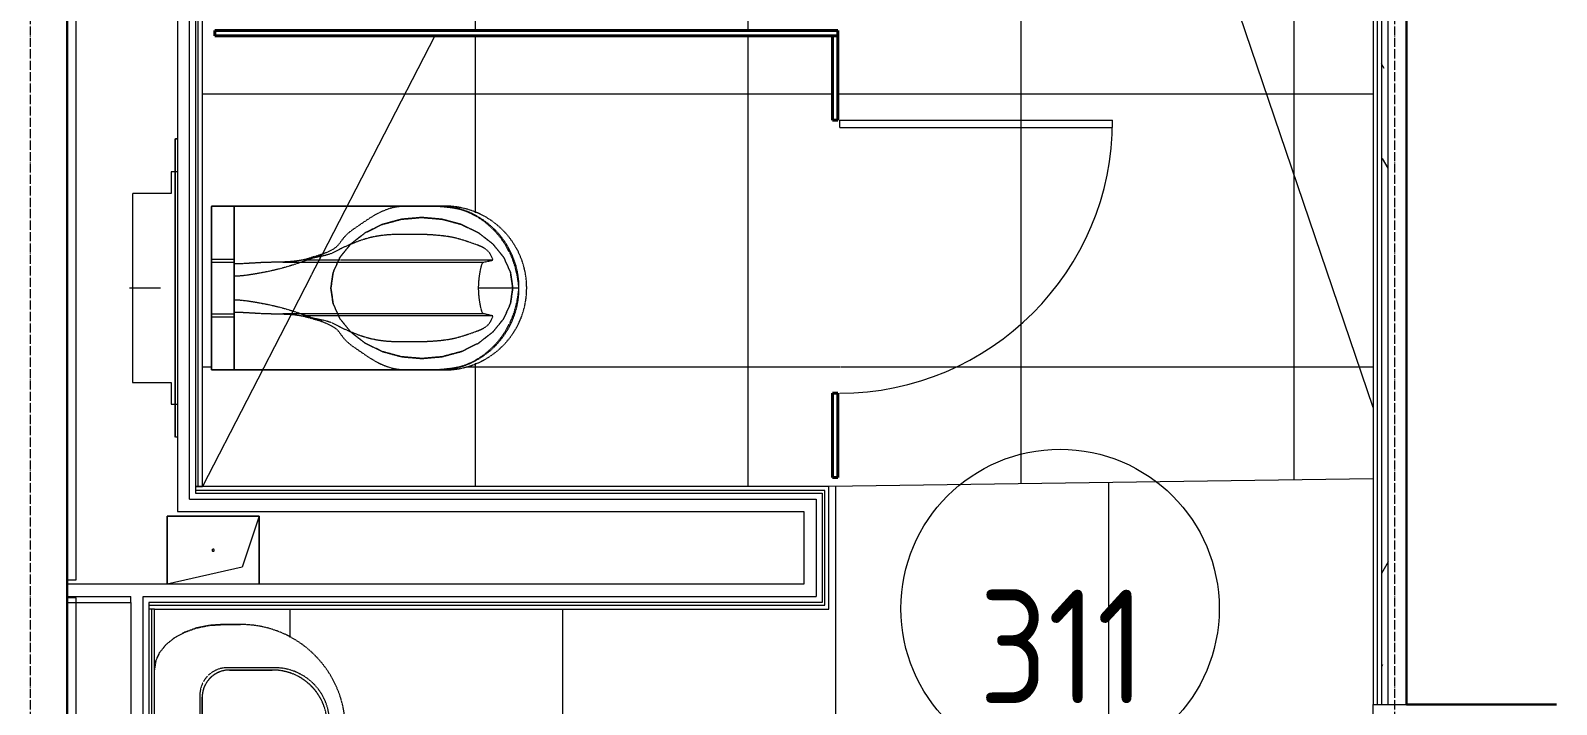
# Model space of a CAD drawing. Header units: millimetres. Extents: x -11798 to 72626, y -32713 to 44110.
# Drawn here: x 7150 to 10505, y 14501 to 15982 of the extents above; entities that cross this region are included whole.
import ezdxf

# ---------------------------------------------------------------- set-up
doc = ezdxf.new("R2010")
doc.units = ezdxf.units.MM
doc.linetypes.add('200_ШТРИХ_ш1п0_6_', pattern=[1.6, 1, -0.6])
doc.linetypes.add('ADSK_Линия сетки', pattern=[25, 20, -2.5, 0, -2.5])
for name, color, linetype, lineweight in [('Двери', 7, 'Continuous', 9), ('Двери открывание', 7, 'Continuous', 9), ('Марки помещений', 7, 'Continuous', 20), ('Обобщенные модели', 7, 'Continuous', 18), ('Оси', 7, 'Continuous', 9), ('Перекрытие', 7, 'Continuous', 18), ('Перекрытие штриховка', 7, 'Continuous', 18), ('Сантехника', 7, 'Continuous', 18), ('Стены внутренние', 7, 'Continuous', 18), ('Стены несущие', 7, 'Continuous', 30), ('Стены отделка', 7, 'Continuous', 30), ('Стены штриховка', 7, 'Continuous', 9)]:
    doc.layers.add(name, color=color, linetype=linetype, lineweight=lineweight)
doc.styles.add('GOST Common_2', font='GOST_Common.ttf', dxfattribs={"width": 0.9, "height": 250})

# ---------------------------------------------------------------- blocks, each defined once
blk = doc.blocks.new('SND_Унитаз_Jika_Olymp_с_инсталяцией - Унитаз_ выпуск прямой_ установка на пол_693х360х360_ PN30_12_ ХВ резьба HP DN15_ К гл_ кон П DN100-V3-План полов 3-го этажа')
at = {"layer": 'Сантехника', "linetype": '200_ШТРИХ_ш1п0_6_'}
for p, q in [((0, -61.7), (0, 6.3)), ((-208, 0), (-208, -85)), ((208, 0), (-208, 0)), ((208, -85), (208, 0)), ((-327.5, -94), (327.5, -94)), ((-327.5, -99), (-327.5, -94)), ((-255, -85), (-255, -99)), ((-208, -85), (-255, -85)), ((255, -85), (208, -85)), ((255, -99), (255, -85)), ((327.5, -94), (327.5, -99)), ((-180, -174), (-180, -687.1)), ((180, -174), (-180, -174)), ((-180, -174), (180, -174)), ((-180, -224), (-180, -174)), ((-100, -173), (-100, -174)), ((-80, -173), (-100, -173)), ((-80, -173), (-100, -173)), ((-80, -174), (-80, -173)), ((-55, -173), (-55, -174)), ((47.6, -173), (-55, -173)), ((-53.1, -173), (-55, -173)), ((55, -173), (47.7, -173)), ((55, -173), (53.1, -173)), ((55, -174), (55, -173)), ((80, -173), (80, -174)), ((100, -173), (80, -173)), ((100, -173), (80, -173)), ((100, -174), (100, -173)), ((180, -687.1), (180, -174)), ((180, -174), (180, -224)), ((180, -224), (-180, -224))]:
    blk.add_line(p, q, dxfattribs=at)
at = {"layer": 'Сантехника', "color": 251, "linetype": '200_ШТРИХ_ш1п0_6_', "true_color": 0x666666}
for p, q in [((327.5, -94), (-327.5, -94)), ((-327.5, -99), (-327.5, -94)), ((327.5, -99), (327.5, -94)), ((47.6, -173), (-53.1, -173)), ((53.1, -173), (47.7, -173)), ((-180, -687.1), (-180, -224)), ((180, -224), (180, -687.1)), ((-61.3, -375.6), (-61.3, -374.1)), ((61.3, -375.6), (61.3, -374.1)), ((-61.3, -455.4), (-61.3, -453.6)), ((-61.3, -792.9), (-61.3, -456.3)), ((-57, -773.7), (-57, -451.7)), ((57, -451.7), (57, -773.7)), ((61.3, -456.3), (61.3, -453.6)), ((61.3, -792.9), (61.3, -457.2)), ((0, -836.5), (0, -761.4))]:
    blk.add_line(p, q, dxfattribs=at)
at = {"layer": 'Сантехника', "color": 253, "linetype": '200_ШТРИХ_ш1п0_6_', "true_color": 0xa3a3a3}
for p, q in [((-180, -224), (-180, -174)), ((-180, -174), (180, -174)), ((-100, -174), (-80, -174)), ((-100, -174), (-80, -174)), ((-61.3, -174), (-63.7, -174)), ((-63.7, -174), (-63.7, -224)), ((-57, -174), (-61.3, -174)), ((-53.5, -174), (-57, -174)), ((-57, -174), (-57, -224)), ((-55, -174), (-53.1, -174)), ((-55, -174), (47.6, -174)), ((47.7, -173), (47.6, -173)), ((47.7, -174), (55, -174)), ((53.1, -174), (55, -174)), ((57, -174), (53.5, -174)), ((61.3, -174), (57, -174)), ((57, -174), (57, -224)), ((63.7, -174), (61.3, -174)), ((63.7, -174), (63.7, -224)), ((80, -174), (100, -174)), ((80, -174), (100, -174)), ((180, -174), (180, -224)), ((-63.7, -224), (-61.3, -224)), ((-61.3, -224), (-57, -224)), ((-57, -224), (-53.6, -224)), ((-53.3, -224), (-25.8, -224)), ((25.8, -224), (-25.8, -224)), ((53.3, -224), (25.8, -224)), ((53.6, -224), (57, -224)), ((57, -224), (61.3, -224)), ((61.3, -224), (63.7, -224)), ((57, -330.9), (57, -451.7)), ((-57, -451.7), (-57, -348.1)), ((-61.3, -453.6), (-61.3, -375.6)), ((61.3, -453.6), (61.3, -375.6))]:
    blk.add_line(p, q, dxfattribs=at)
at = {"layer": 'Сантехника', "color": 9, "linetype": '200_ШТРИХ_ш1п0_6_', "true_color": 0xc7c7c7}
for p, q in [((-28.5, -174), (-53.5, -174)), ((-53.1, -174), (47.6, -174)), ((-14.8, -174), (-27.6, -174)), ((14.2, -174), (-14.2, -174)), ((27.6, -174), (14.8, -174)), ((47.9, -174), (28.5, -174)), ((47.7, -173), (47.6, -173)), ((47.6, -174), (47.7, -174)), ((47.7, -174), (53.1, -174)), ((49.4, -174), (47.9, -174)), ((53.5, -174), (49.4, -174)), ((-53.6, -224), (47.9, -224)), ((-48, -224), (-53.3, -224)), ((-37.8, -224), (-46.9, -224)), ((-26.5, -224), (-36.8, -224)), ((0, -224), (-25.8, -224)), ((25.8, -224), (0, -224)), ((36.8, -224), (26.5, -224)), ((47.8, -224), (37.8, -224)), ((53.3, -224), (48, -224)), ((48, -224), (53.6, -224)), ((-57, -348.1), (-57, -330.9))]:
    blk.add_line(p, q, dxfattribs=at)
at = {"layer": 'Сантехника', "color": 254, "linetype": '200_ШТРИХ_ш1п0_6_', "true_color": 0xeaeaea}
blk.add_line((47.6, -174), (47.7, -174), dxfattribs=at)
at = {"layer": 'Сантехника', "color": 254, "linetype": '200_ШТРИХ_ш1п0_6_', "true_color": 0xdddddd}
blk.add_line((0, -850.2), (0, -836.5), dxfattribs=at)
at = {"layer": 'Сантехника', "linetype": '200_ШТРИХ_ш1п0_6_', "flags": 128}
for points in [[(-61.7, -376.2), (-71.7, -411.6), (-75, -420.3)], [(75, -420.3), (62.3, -378.9), (61.7, -376.2)], [(0, -836.5), (-34.5, -831.5), (-67.3, -816.7), (-96.6, -792.9), (-121.2, -761.2), (-139.7, -723.3), (-151.1, -681), (-155, -636.5), (-151.1, -592), (-139.7, -549.7), (-121.2, -511.8), (-96.6, -480.1), (-67.3, -456.3), (-34.5, -441.5), (0, -436.5)], [(0, -436.5), (34.5, -441.5), (67.3, -456.3), (96.6, -480.1), (121.2, -511.8), (139.7, -549.7), (151.1, -592), (155, -636.5), (151.1, -681), (139.7, -723.3), (121.2, -761.2), (96.6, -792.9), (67.3, -816.7), (34.5, -831.5), (0, -836.5)]]:
    blk.add_lwpolyline(points, dxfattribs=at)
at = {"layer": 'Сантехника', "color": 251, "linetype": '200_ШТРИХ_ш1п0_6_', "true_color": 0x666666, "flags": 128}
for points in [[(0, -436.5), (-34.5, -441.5), (-67.3, -456.3), (-96.6, -480.1), (-121.2, -511.8), (-139.7, -549.7), (-151.1, -592), (-155, -636.5), (-151.1, -681), (-139.7, -723.3), (-121.2, -761.2), (-96.6, -792.9), (-67.3, -816.7), (-34.5, -831.5), (0, -836.5)], [(0, -836.5), (-34.5, -831.5), (-67.3, -816.7), (-96.6, -792.9), (-121.2, -761.2), (-139.7, -723.3), (-151.1, -681), (-155, -636.5), (-151.1, -592), (-139.7, -549.7), (-121.2, -511.8), (-96.6, -480.1), (-67.3, -456.3), (-34.5, -441.5), (0, -436.5)], [(0, -836.5), (34.5, -831.5), (67.3, -816.7), (96.6, -792.9), (121.2, -761.2), (139.7, -723.3), (151.1, -681), (155, -636.5), (151.1, -592), (139.7, -549.7), (121.2, -511.8), (96.6, -480.1), (67.3, -456.3), (34.5, -441.5), (0, -436.5)], [(0, -436.5), (34.5, -441.5), (67.3, -456.3), (96.6, -480.1), (121.2, -511.8), (139.7, -549.7), (151.1, -592), (155, -636.5), (151.1, -681), (139.7, -723.3), (121.2, -761.2), (96.6, -792.9), (67.3, -816.7), (34.5, -831.5), (0, -836.5)], [(-61.3, -792.9), (-59.2, -783.4), (-57, -773.7)], [(57, -773.7), (59.2, -783.4), (61.3, -792.9)]]:
    blk.add_lwpolyline(points, dxfattribs=at)
at = {"layer": 'Сантехника', "color": 253, "linetype": '200_ШТРИХ_ш1п0_6_', "true_color": 0xa3a3a3, "flags": 128}
for points in [[(0, -436.5), (-34.5, -441.5), (-67.3, -456.3), (-96.6, -480.1), (-121.2, -511.8), (-139.7, -549.7), (-151.1, -592), (-155, -636.5), (-151.1, -681), (-139.7, -723.3), (-121.2, -761.2), (-96.6, -792.9), (-67.3, -816.7), (-34.5, -831.5), (0, -836.5)], [(67.3, -456.3), (34.5, -441.5), (0, -436.5)], [(121.2, -511.8), (96.6, -480.1), (67.3, -456.3)], [(155, -636.5), (151.1, -592), (139.7, -549.7), (121.2, -511.8)], [(139.7, -723.3), (151.1, -681), (155, -636.5)], [(0, -836.5), (34.5, -831.5), (67.3, -816.7), (96.6, -792.9), (121.2, -761.2), (139.7, -723.3)]]:
    blk.add_lwpolyline(points, dxfattribs=at)
at = {"layer": 'Сантехника', "linetype": '200_ШТРИХ_ш1п0_6_'}
blk.add_arc((0, -687.1), 180, 180, 360, dxfattribs=at)
at = {"layer": 'Сантехника', "color": 251, "linetype": '200_ШТРИХ_ш1п0_6_', "true_color": 0x666666}
blk.add_arc((0, -669.3), 180.9, 185.6382, 354.3618, dxfattribs=at)
at = {"layer": 'Сантехника', "color": 253, "linetype": '200_ШТРИХ_ш1п0_6_', "true_color": 0xa3a3a3}
for points, knots in [([(-63.7, -174), (-63.7, -174), (-123.3, -174), (-151, -174), (-165.4, -174), (-177, -174), (-180, -174)], [-0.4835333, -0.4835333, -0.4835333, -0.4835333, -0.3327462, -0.1789595, -0.0919515, 0, 0, 0, 0]), ([(141.2, -174), (134.3, -174), (111, -174), (63.7, -174), (63.7, -174)], [-0.2417666, -0.2417666, -0.2417666, -0.2417666, -0.1507871, 0, 0, 0, 0]), ([(158.7, -174), (156.9, -174), (153.9, -174), (150.6, -174), (149.2, -174)], [-0.34250273, -0.34250273, -0.34250273, -0.34250273, -0.30457372, -0.28206107, -0.28206107, -0.28206107, -0.28206107]), ([(180, -174), (177, -174), (169.2, -174), (163.1, -174), (161.7, -174)], [-0.4835333, -0.4835333, -0.4835333, -0.4835333, -0.3915817, -0.3626499, -0.3626499, -0.3626499, -0.3626499]), ([(-171.3, -224), (-169.6, -224), (-162.8, -224), (-157.6, -224), (-152.9, -224), (-152.8, -224)], [0.0610774, 0.0610774, 0.0610774, 0.0610774, 0.0919515, 0.1789595, 0.1802088, 0.1802088, 0.1802088, 0.1802088]), ([(-141.2, -224), (-134.3, -224), (-111, -224), (-63.7, -224), (-63.7, -224)], [0.2417666, 0.2417666, 0.2417666, 0.2417666, 0.3327462, 0.4835333, 0.4835333, 0.4835333, 0.4835333]), ([(63.7, -224), (63.7, -224), (115, -224), (138, -224), (145.4, -224)], [0, 0, 0, 0, 0.1507871, 0.2619139, 0.2619139, 0.2619139, 0.2619139]), ([(152.8, -224), (152.9, -224), (157.6, -224), (162.8, -224), (169.6, -224), (171.3, -224)], [0.3033245, 0.3033245, 0.3033245, 0.3033245, 0.3045737, 0.3915817, 0.4224559, 0.4224559, 0.4224559, 0.4224559]), ([(-64.5, -390.3), (-64.6, -390.6), (-65.2, -393.8), (-66.4, -400), (-68.6, -411), (-70.7, -421.2), (-73.1, -430.1), (-74.5, -434.3), (-75.2, -436.2)], [0.0335726, 0.0335726, 0.0335726, 0.0335726, 0.0357143, 0.0535714, 0.0714286, 0.1071429, 0.125, 0.1410134, 0.1410134, 0.1410134, 0.1410134]), ([(64.3, -389.1), (64.2, -388.5), (63.7, -386.4), (63.3, -384.3), (63, -382.8)], [0.96470665, 0.96470665, 0.96470665, 0.96470665, 0.96875, 0.97881568, 0.97881568, 0.97881568, 0.97881568]), ([(95.6, -479.3), (93.8, -474.9), (91, -468.2), (86.9, -459.6), (83.8, -453.5), (80.5, -447.5), (77.4, -441.4), (74.7, -435.1), (72.7, -428.8), (71.1, -422.5), (69.6, -415.7), (68.2, -408.7), (66.4, -400), (65.2, -393.6), (64.4, -389.7)], [0.7504978, 0.7504978, 0.7504978, 0.7504978, 0.78125, 0.796875, 0.8125, 0.828125, 0.84375, 0.859375, 0.875, 0.890625, 0.90625, 0.921875, 0.9375, 0.9633069, 0.9633069, 0.9633069, 0.9633069]), ([(-75.9, -437.9), (-76.7, -439.7), (-78.5, -443.7), (-81.9, -450.1), (-85.7, -457.2), (-89.3, -464.7), (-92.5, -471.9), (-94.6, -476.7), (-95.5, -479)], [0.145721, 0.145721, 0.145721, 0.145721, 0.1607143, 0.1785714, 0.1964286, 0.2142857, 0.2321429, 0.2490928, 0.2490928, 0.2490928, 0.2490928])]:
    blk.add_open_spline(points, degree=3, knots=knots, dxfattribs=at)
for points in [[(149.2, -174), (146.8, -174), (144.2, -174), (141.2, -174)], [(161.7, -174), (160.7, -174), (159.7, -174), (158.7, -174)], [(-180, -224), (-179.3, -224), (-178.6, -224), (-177.7, -224)], [(-176.6, -224), (-176, -224), (-175.4, -224), (-174.7, -224)], [(-174.6, -224), (-173.6, -224), (-172.5, -224), (-171.4, -224)], [(-152.6, -224), (-150.5, -224), (-148.3, -224), (-145.7, -224)], [(-145.4, -224), (-144.1, -224), (-142.7, -224), (-141.2, -224)], [(145.7, -224), (148.3, -224), (150.5, -224), (152.6, -224)], [(171.4, -224), (172.5, -224), (173.6, -224), (174.6, -224)], [(174.7, -224), (175.4, -224), (176, -224), (176.6, -224)], [(177.7, -224), (178.6, -224), (179.3, -224), (180, -224)], [(-63.2, -383.7), (-63.6, -385.6), (-64, -387.6), (-64.4, -389.6)], [(-61.3, -374.1), (-61.9, -376.9), (-62.4, -379.8), (-63, -382.7)], [(62.9, -382.4), (62.4, -379.5), (61.8, -376.7), (61.3, -374.1)]]:
    blk.add_open_spline(points, degree=3, dxfattribs=at)
at = {"layer": 'Сантехника', "color": 251, "linetype": '200_ШТРИХ_ш1п0_6_', "true_color": 0x666666}
for points, knots in [([(-53.3, -224), (-53.2, -227), (-53.2, -231.6), (-53.3, -237.7), (-53.4, -242.2), (-53.6, -246.8), (-53.8, -251.4), (-54.1, -255.9), (-54.3, -259.7), (-54.5, -262.7), (-54.7, -265.7), (-54.9, -269.4), (-55.2, -273.8), (-55.5, -278.3), (-55.7, -282.8), (-55.9, -287.3), (-56, -291.1), (-56.1, -294.1), (-56.2, -296.4), (-56.2, -298.6), (-56.3, -301.6), (-56.4, -305.4), (-56.5, -309.1), (-56.5, -312), (-56.6, -314.2), (-56.7, -316.4), (-56.8, -319.2), (-56.9, -324.1), (-57, -328.2), (-57, -330.9)], [-1, -1, -1, -1, -0.916667, -0.875, -0.833333, -0.791667, -0.75, -0.708333, -0.666667, -0.645833, -0.625, -0.583333, -0.541667, -0.5, -0.458333, -0.416667, -0.375, -0.354167, -0.333333, -0.3125, -0.291667, -0.25, -0.208333, -0.1875, -0.166667, -0.145833, -0.125, -0.083333, 0, 0, 0, 0]), ([(-25.8, -224), (-25.9, -241.7), (-35.3, -298.5), (-43.8, -332.7), (-52.5, -359.1), (-52.7, -359.6)], [0, 0, 0, 0, 0.1396534, 0.3512574, 0.3554649, 0.3554649, 0.3554649, 0.3554649]), ([(52.7, -359.6), (52.5, -359.1), (43.8, -332.7), (35.3, -298.5), (25.9, -241.7), (25.8, -224)], [1.9415219, 1.9415219, 1.9415219, 1.9415219, 1.9457294, 2.1573334, 2.2969868, 2.2969868, 2.2969868, 2.2969868]), ([(57, -330.9), (57, -328.2), (56.9, -324.1), (56.8, -319.2), (56.7, -316.4), (56.6, -314.2), (56.5, -312), (56.5, -309.1), (56.4, -305.4), (56.3, -301.6), (56.2, -298.6), (56.2, -296.4), (56.1, -294.1), (56, -291.1), (55.9, -287.3), (55.7, -282.8), (55.5, -278.3), (55.2, -273.8), (54.9, -269.4), (54.7, -265.7), (54.5, -262.7), (54.4, -260.5), (54.3, -258.2), (54.1, -255.2), (53.8, -251.4), (53.6, -246.8), (53.4, -242.2), (53.3, -237.7), (53.2, -231.6), (53.2, -227), (53.3, -224)], [-1, -1, -1, -1, -0.916667, -0.875, -0.854167, -0.833333, -0.8125, -0.791667, -0.75, -0.708333, -0.6875, -0.666667, -0.645833, -0.625, -0.583333, -0.541667, -0.5, -0.458333, -0.416667, -0.375, -0.354167, -0.333333, -0.3125, -0.291667, -0.25, -0.208333, -0.166667, -0.125, -0.083333, 0, 0, 0, 0]), ([(-57, -330.9), (-57.1, -333.5), (-57.3, -337.1), (-57.5, -341.5), (-57.7, -344.6), (-57.9, -347.4), (-58.1, -349.9), (-58.3, -352.3), (-58.5, -354.1), (-58.6, -355.6), (-58.8, -357), (-59, -358.6), (-59.2, -360.5), (-59.4, -362.2), (-59.7, -364), (-60, -366.1), (-60.5, -369.6), (-61, -372.4), (-61.3, -374.1)], [-1, -1, -1, -1, -0.9, -0.85, -0.8, -0.75, -0.7, -0.65, -0.6, -0.575, -0.55, -0.5, -0.45, -0.4, -0.35, -0.3, -0.2, 0, 0, 0, 0]), ([(61.3, -374.1), (61, -372.4), (60.5, -369.6), (60, -366.1), (59.7, -364), (59.4, -362.2), (59.2, -360.5), (59, -358.6), (58.8, -357), (58.6, -355.6), (58.5, -354.5), (58.4, -353.4), (58.3, -351.9), (58.1, -349.9), (57.9, -347.4), (57.7, -344.6), (57.5, -341.5), (57.3, -337.1), (57.1, -333.5), (57, -330.9)], [-1, -1, -1, -1, -0.8, -0.7, -0.65, -0.6, -0.55, -0.5, -0.45, -0.425, -0.4, -0.375, -0.35, -0.3, -0.25, -0.2, -0.15, -0.1, 0, 0, 0, 0]), ([(-63.4, -390.2), (-67.7, -402.1), (-79.4, -432.2), (-89.3, -451.4), (-117, -467.4), (-138.4, -500.1), (-160.9, -531.7), (-176.2, -566.8), (-180, -593), (-180, -628.9), (-180, -671.5), (-174.6, -716.7), (-166.6, -739.7), (-156.2, -759.4), (-148.3, -770.5), (-146.6, -772.8)], [0.435679, 0.435679, 0.435679, 0.435679, 0.529127, 0.684675, 0.791639, 0.91181, 1.038821, 1.152104, 1.26214, 1.376925, 1.512555, 1.635622, 1.747132, 1.856521, 1.884591, 1.884591, 1.884591, 1.884591]), ([(146.6, -772.8), (148.3, -770.5), (156.2, -759.4), (166.6, -739.7), (174.6, -716.7), (180, -671.5), (180, -628.9), (180, -593), (176.2, -566.8), (160.9, -531.7), (138.4, -500.1), (117, -467.4), (89.3, -451.4), (79.4, -432.2), (67.7, -402.1), (63.4, -390.2)], [0.412396, 0.412396, 0.412396, 0.412396, 0.440465, 0.549855, 0.661365, 0.784431, 0.920061, 1.034847, 1.144883, 1.258166, 1.385176, 1.505348, 1.612311, 1.767859, 1.861308, 1.861308, 1.861308, 1.861308]), ([(-96, -480.2), (-97.9, -484.8), (-100.8, -491.8), (-104.3, -501.6), (-106.8, -509.1), (-109.1, -516.8), (-111.1, -524.7), (-112.8, -532.6), (-114.7, -543), (-116.4, -556.1), (-117.3, -569.9), (-117.6, -580.1), (-117.7, -584.9), (-117.7, -587.2)], [0.2518112, 0.2518112, 0.2518112, 0.2518112, 0.2857143, 0.3035714, 0.3214286, 0.3392857, 0.3571429, 0.375, 0.3928571, 0.4285714, 0.4642857, 0.4821429, 0.4984632, 0.4984632, 0.4984632, 0.4984632]), ([(117.4, -641.9), (117.5, -640.4), (117.6, -636.4), (117.7, -630), (117.8, -622.9), (117.8, -613.3), (117.8, -603.6), (117.8, -594.4), (117.8, -587.8), (117.6, -581.2), (117.4, -572.1), (116.7, -560.2), (115.5, -548.8), (114, -539.6), (112.8, -532.6), (111.3, -525.6), (109.6, -518.8), (107.7, -512.2), (105.7, -505.6), (103.4, -499.1), (101, -492.6), (98.5, -486.4), (96.8, -482.2), (96, -480.2)], [0.3804907, 0.3804907, 0.3804907, 0.3804907, 0.390625, 0.40625, 0.421875, 0.4375, 0.46875, 0.484375, 0.5, 0.515625, 0.53125, 0.5625, 0.59375, 0.609375, 0.625, 0.640625, 0.65625, 0.671875, 0.6875, 0.703125, 0.71875, 0.734375, 0.7483046, 0.7483046, 0.7483046, 0.7483046]), ([(-117.7, -587.8), (-117.8, -590.3), (-117.8, -595.3), (-117.8, -605.7), (-117.8, -619.6), (-117.7, -633.5), (-117.4, -644.5), (-117, -652.7), (-116.5, -660.4), (-116, -667.8), (-115.3, -675.6), (-114.4, -683.5), (-113.4, -691.6), (-112.1, -699.6), (-110.5, -707.3), (-108.6, -714.9), (-106.6, -722.2), (-104.3, -729.7), (-101.8, -737.4), (-99.1, -745.3), (-96.3, -753.4), (-93.4, -761.2), (-90.4, -768.6), (-86.8, -775.2), (-82.4, -780.9), (-76.8, -785.9), (-70, -789.9), (-64.6, -792), (-61.7, -792.9)], [0.5, 0.5, 0.5, 0.5, 0.5178571, 0.5357143, 0.5714286, 0.6071429, 0.625, 0.6428571, 0.6607143, 0.6785714, 0.6964286, 0.7142857, 0.7321429, 0.75, 0.7678571, 0.7857143, 0.8035714, 0.8214286, 0.8392857, 0.8571429, 0.875, 0.8928571, 0.9107143, 0.9285714, 0.9464286, 0.9642857, 0.9821429, 0.9992765, 0.9992765, 0.9992765, 0.9992765]), ([(61.7, -792.9), (64.1, -792.2), (68.8, -790.4), (75, -787.1), (80.3, -783), (84.6, -778.3), (88.2, -772.8), (91.3, -766.6), (93.9, -759.9), (97.2, -750.8), (101.1, -739.7), (105.5, -726.3), (108.7, -714.8), (110.8, -705.9), (112.1, -699.4), (113.2, -693), (114.1, -686.2), (114.9, -679), (115.6, -671.8), (116.2, -664.9), (116.7, -658.4), (117.1, -651.7), (117.3, -646.3), (117.4, -643.3), (117.4, -642.7)], [0.000766, 0.000766, 0.000766, 0.000766, 0.015625, 0.03125, 0.046875, 0.0625, 0.078125, 0.09375, 0.109375, 0.125, 0.15625, 0.1875, 0.21875, 0.234375, 0.25, 0.265625, 0.28125, 0.296875, 0.3125, 0.328125, 0.34375, 0.359375, 0.375, 0.3789696, 0.3789696, 0.3789696, 0.3789696]), ([(-57, -773.7), (-57, -772.6), (-56.1, -770.8), (-51.9, -768.6), (-45.1, -766.7), (-37.5, -765.2), (-30.6, -764), (-25, -763.2), (-19, -762.5), (-10.8, -761.7), (-4.3, -761.5), (0, -761.4)], [-1, -1, -1, -1, -0.857143, -0.714286, -0.571429, -0.428571, -0.357143, -0.285714, -0.214286, -0.142857, 0, 0, 0, 0]), ([(0, -761.4), (4.3, -761.5), (10.8, -761.7), (19, -762.5), (25, -763.2), (30.6, -764), (37.5, -765.2), (45.1, -766.7), (51.8, -768.6), (54.5, -770), (55.5, -770.7)], [-1, -1, -1, -1, -0.8571429, -0.7857143, -0.7142857, -0.6428571, -0.5714286, -0.4285714, -0.2857143, -0.1501056, -0.1501056, -0.1501056, -0.1501056]), ([(-145.9, -773.8), (-139.4, -782.4), (-120.9, -803.2), (-96.8, -820.1), (-79.2, -828.9)], [1.8886336, 1.8886336, 1.8886336, 1.8886336, 1.9948194, 2.1438543, 2.1438543, 2.1438543, 2.1438543]), ([(79.2, -828.9), (96.8, -820.1), (120.9, -803.2), (139.4, -782.4), (145.9, -773.8)], [0.1531325, 0.1531325, 0.1531325, 0.1531325, 0.3021674, 0.4083532, 0.4083532, 0.4083532, 0.4083532]), ([(-78.3, -829.4), (-78, -829.5), (-60, -838.4), (-38.3, -846.1), (0, -850.2)], [2.1463883, 2.1463883, 2.1463883, 2.1463883, 2.148663, 2.2969868, 2.2969868, 2.2969868, 2.2969868]), ([(0, -850.2), (38.3, -846.1), (60, -838.4), (78, -829.5), (78.3, -829.4)], [0, 0, 0, 0, 0.1483237, 0.1505985, 0.1505985, 0.1505985, 0.1505985])]:
    blk.add_open_spline(points, degree=3, knots=knots, dxfattribs=at)
for points in [[(-52.9, -360.3), (-56, -369.6), (-59.5, -379.6), (-63, -389.2)], [(63, -389.2), (59.5, -379.6), (56, -369.6), (52.9, -360.3)], [(55.6, -770.9), (56.5, -771.7), (57, -772.6), (57, -773.7)]]:
    blk.add_open_spline(points, degree=3, dxfattribs=at)
blk = doc.blocks.new('131_Сантехническая перегородка - СП-3 4-3867706-План полов 3-го этажа')
at = {"layer": 'Обобщенные модели', "lineweight": 40}
for p, q in [((1370, 8), (0, 8)), ((0, 8), (0, -4)), ((1370, -4), (1370, 8)), ((0, -4), (1370, -4))]:
    blk.add_line(p, q, dxfattribs=at)
blk = doc.blocks.new('131_Сантехническая перегородка_Дверь - СД-1-3905249-План полов 3-го этажа')
at = {"layer": 'Двери'}
for p, q in [((769, -8), (785, -8)), ((769, -8), (769, -608)), ((785, -8), (785, -608)), ((769, -608), (785, -608))]:
    blk.add_line(p, q, dxfattribs=at)
at = {"layer": 'Двери открывание'}
blk.add_arc((785, -8), 600, 180, 270, dxfattribs=at)
at = {"layer": 'Обобщенные модели', "lineweight": 40}
for p, q in [((185, 8), (0, 8)), ((0, 8), (0, -4)), ((185, -4), (185, 8)), ((970, 8), (785, 8)), ((785, 8), (785, -4)), ((970, -4), (970, 8)), ((0, -4), (185, -4)), ((785, -4), (970, -4))]:
    blk.add_line(p, q, dxfattribs=at)
blk = doc.blocks.new('GM_Отверстие прямоугольное _в плите_ - Отверстие-1433035-План полов 3-го этажа')
at = {"layer": 'Обобщенные модели'}
for p, q in [((-101.2, -75), (-101.2, 75)), ((-101.2, 75), (-101.2, -75)), ((-63.7, 37.5), (101.2, 75)), ((101.2, 75), (101.2, -75)), ((101.2, -75), (101.2, 75)), ((-101.2, -75), (-63.7, 37.5)), ((101.2, -75), (-101.2, -75)), ((-101.2, -75), (101.2, -75))]:
    blk.add_line(p, q, dxfattribs=at)
for start, end in [(360, 180), (180, 360), (60, 165), (300, 360), (195, 270)]:
    blk.add_arc((0, 0), 2.5, start, end, dxfattribs=at)
blk = doc.blocks.new('ADSK_Умывальник с 3 смесителемями - Умывальник-1755934-План полов 3-го этажа')
at = {"layer": 'Сантехника', "color": 253, "linetype": '200_ШТРИХ_ш1п0_6_', "true_color": 0xa3a3a3}
blk.add_line((-900, 0), (900, 0), dxfattribs=at)
at = {"layer": 'Сантехника', "color": 251, "linetype": '200_ШТРИХ_ш1п0_6_', "true_color": 0x666666}
for p, q in [((845, -100), (527.8, -100)), ((840, -105), (527.4, -105)), ((527.4, -105), (840, -105)), ((900, -260), (900, -165)), ((900, -165), (900, -260)), ((905, -265), (905, -160)), ((1000, -150), (1000, -190))]:
    blk.add_line(p, q, dxfattribs=at)
at = {"layer": 'Сантехника', "linetype": '200_ШТРИХ_ш1п0_6_'}
for p, q in [((527.4, -105), (840, -105)), ((900, -165), (900, -260)), ((1000, -190), (1000, -150))]:
    blk.add_line(p, q, dxfattribs=at)
at = {"layer": 'Сантехника', "linetype": '200_ШТРИХ_ш1п0_6_', "flags": 128}
blk.add_lwpolyline([(1000, -150), (998.1, -120.7), (992.4, -92.6), (983.1, -66.7), (970.7, -43.9), (955.6, -25.3), (938.3, -11.4), (919.5, -2.9), (900, 0)], dxfattribs=at)
at = {"layer": 'Сантехника', "color": 251, "linetype": '200_ШТРИХ_ш1п0_6_', "true_color": 0x666666, "flags": 128}
blk.add_lwpolyline([(900, 0), (919.5, -2.9), (938.3, -11.4), (955.6, -25.3), (970.7, -43.9), (983.1, -66.7), (992.4, -92.6), (998.1, -120.7), (1000, -150)], dxfattribs=at)
at = {"layer": 'Сантехника', "color": 251, "linetype": '200_ШТРИХ_ш1п0_6_', "true_color": 0x666666}
for centre, radius, start, end in [((845, -160), 60, 63.2908, 90), ((840, -165), 60, 0, 90), ((840, -165), 60, 75.9608, 90), ((840, -165), 60, 61.8882, 71.4232), ((840, -165), 60, 47.7388, 56.5759), ((845, -160), 60, 45.9555, 60.2922), ((840, -165), 60, 33.4153, 42.2537), ((845, -160), 60, 360, 44.6042), ((840, -165), 60, 18.5633, 28.1049), ((840, -165), 60, 360, 12.8571), ((770, -190), 230, 270, 0), ((780, -260), 120, 270, 0), ((785, -265), 120, 270.4137, 360), ((780, -260), 120, 346.4889, 0), ((780, -260), 120, 330.9904, 344.0028), ((780, -260), 120, 315, 328.5016), ((780, -260), 120, 285.9926, 299.0043), ((780, -260), 120, 301.4912, 314.9965)]:
    blk.add_arc(centre, radius, start, end, dxfattribs=at)
at = {"layer": 'Сантехника', "linetype": '200_ШТРИХ_ш1п0_6_'}
for centre, radius, start, end in [((840, -165), 60, 0, 90), ((840, -165), 60, 71.4232, 75.9608), ((840, -165), 60, 56.5759, 61.8882), ((840, -165), 60, 42.2537, 47.7388), ((840, -165), 60, 28.1049, 33.4153), ((840, -165), 60, 14.0329, 18.5633), ((770, -190), 230, 270, 360), ((780, -260), 120, 270, 0), ((780, -260), 120, 344.0028, 346.4889), ((780, -260), 120, 328.5016, 330.9904), ((780, -260), 120, 299.0043, 301.4912)]:
    blk.add_arc(centre, radius, start, end, dxfattribs=at)
blk = doc.blocks.new('ADSK_Марка_Помещение_ОдноЗначение - Номер-159740-План полов 3-го этажа')
at = {"layer": 'Марки помещений'}
blk.add_circle((0, 0), 3.5, dxfattribs=at)

msp = doc.modelspace()

# ---------------------------------------------------------------- hatches: boundary and pattern name
at = {"layer": 'Перекрытие штриховка', "lineweight": 9, "true_color": 0x787878}
h = msp.add_hatch(dxfattribs=at)
h.set_pattern_fill('FP_29', color=8, style=0, pattern_type=2)
h.set_pattern_definition([(270, (10527.4, 9242.3), (599.987, 4e-14), []), (0, (10527.4, 9242.3), (0, 600), [])])
h.paths.add_polyline_path([(7527.478, 14980.09), (7659.647, 15236.256), (7547.478, 15236.256), (7547.478, 15596.256), (7845.391, 15596.256), (8038.272, 15970.09), (7555, 15970.09), (7555, 15982.09), (8044.463, 15982.09), (8544.939, 16952.09), (7555, 16952.09), (7555, 16964.09), (8551.13, 16964.09), (9025, 17882.525), (9025, 18032.525), (8360.096, 18916.09), (7554.985, 18916.09), (7554.985, 18928.09), (8351.066, 18928.09), (8115.531, 19241.084), (8108.231, 19238.285), (8056.366, 19232.256), (7549.361, 19232.256), (7549.361, 19592.256), (7851.265, 19592.256), (7582.412, 19949.525), (7527.478, 19949.525), (7527.478, 15095.729)])
h.paths.add_polyline_path([(7547.478, 16244.256), (7547.478, 16604.256), (8060.554, 16604.256), (8107.142, 16598.123), (8150.555, 16580.141), (8187.834, 16551.535), (8216.439, 16514.256), (8234.818, 16467.83), (8240.555, 16424.256), (8234.421, 16377.669), (8216.439, 16334.256), (8187.834, 16296.977), (8150.555, 16268.371), (8106.348, 16250.285), (8054.482, 16244.256), (7597.478, 16244.256)])
h.paths.add_polyline_path([(7555, 17252.256), (7547.478, 17252.256), (7547.478, 17612.256), (8060.554, 17612.256), (8107.142, 17606.123), (8150.555, 17588.141), (8187.834, 17559.535), (8216.439, 17522.256), (8234.818, 17475.83), (8240.555, 17432.256), (8234.421, 17385.669), (8216.439, 17342.256), (8187.824, 17304.97), (8150.555, 17276.371), (8106.348, 17258.285), (8054.482, 17252.256), (7597.478, 17252.256)])
h.paths.add_polyline_path([(8913, 17749.09), (8913, 17934.09), (7553, 17934.09), (7553, 17946.09), (8912.985, 17946.09), (8912.985, 18131.09), (8924.985, 18131.09), (8924.985, 17946.09), (8923, 17946.09), (8923, 17934.09), (8925, 17934.09), (8925, 17749.09)])
h.paths.add_polyline_path([(7547.478, 18292.256), (7547.478, 18652.256), (8060.554, 18652.256), (8107.142, 18646.123), (8150.555, 18628.141), (8187.834, 18599.535), (8216.439, 18562.256), (8234.818, 18515.83), (8240.555, 18472.256), (8234.421, 18425.669), (8216.439, 18382.256), (8187.834, 18344.977), (8150.555, 18316.371), (8106.348, 18298.285), (8054.482, 18292.256), (7597.478, 18292.256)])
h.paths.add_polyline_path([(8014.685, 19262.041), (8035.857, 19346.959), (8033.409, 19350.212), (7991.059, 19350.212), (8011.861, 19272.578)])
h = msp.add_hatch(dxfattribs=at)
h.set_pattern_fill('FP_35', color=8, style=0, pattern_type=2)
h.set_pattern_definition([(270, (6927.7, 10442.3), (599.97, 0.0003), []), (3e-05, (6927.7, 10442.3), (-3e-05, 600), [])])
h.paths.add_polyline_path([(10102, 15153.612), (10102, 19293.427), (9175, 17882.525), (10036.79, 15345.578)])
h = msp.add_hatch(dxfattribs=at)
h.set_pattern_fill('FP_27', color=8, style=0, pattern_type=2)
h.set_pattern_definition([(270, (9327.5, 13442.3), (600, 4e-14), []), (0, (9327.5, 13442.3), (0, 599.996), [])])
h.paths.add_polyline_path([(7527.478, 14980.09), (8905, 14980.09), (8913, 15066.088), (8913, 15185.09), (8924.07, 15185.09), (9175, 17882.525), (9025, 17882.525), (8551.13, 16964.09), (8913, 16964.09), (8913, 17149.09), (8925, 17149.09), (8925, 16767.09), (8913, 16767.09), (8913, 16952.09), (8544.939, 16952.09), (8044.463, 15982.09), (8913, 15982.09), (8913, 16167.09), (8925, 16167.09), (8925, 15785.09), (8913, 15785.09), (8913, 15970.09), (8038.272, 15970.09), (7845.391, 15596.256), (8060.554, 15596.256), (8107.142, 15590.123), (8150.555, 15572.141), (8187.834, 15543.535), (8216.439, 15506.256), (8234.818, 15459.83), (8240.555, 15416.256), (8234.421, 15369.669), (8216.439, 15326.256), (8187.834, 15288.977), (8150.555, 15260.371), (8106.348, 15242.285), (8054.482, 15236.256), (7659.647, 15236.256), (7587.142, 15095.729)])
h = msp.add_hatch(dxfattribs=at)
h.set_pattern_fill('FP_32', color=8, style=0, pattern_type=2)
h.set_pattern_definition([(90, (11727.56, 18242.3), (-600, -0.0001), []), (180, (11727.56, 18242.3), (-0.0001, -600), [])])
h.paths.add_polyline_path([(8905, 14980.09), (10102, 14997.59), (10102, 15153.612), (9175, 17882.525), (8925, 15185.09), (8925, 15000.09), (8913, 15000.09), (8913, 15066.088)])
h = msp.add_hatch(dxfattribs=at)
h.set_pattern_fill('FP_31', color=8, style=0, pattern_type=2)
h.set_pattern_definition([(270, (8920, 16243.26), (600, 4e-14), []), (0, (8920, 16243.26), (0, 600), [])])
h.paths.add_polyline_path([(9968.702, 12248.264), (10065, 12249.29), (10065, 12288.264), (10016, 12288.264), (10016, 12294.764), (9999.5, 12294.764), (9999.5, 12321.764), (9988, 12321.764), (9988, 12328.264), (10065, 12328.264), (10065, 12628.264), (10075, 12628.264), (10075, 12661.264), (10102, 12661.264), (10102, 14996.848), (8905, 14980.09), (8905, 14710.105), (7422, 14710.105), (7422, 14576.685), (7424.882, 14596.194), (7433.418, 14614.953), (7447.28, 14632.242), (7465.934, 14647.396), (7491.26, 14660.757), (7514.597, 14669.073), (7542.736, 14674.763), (7587, 14676.685), (7612, 14676.685), (7663.18, 14670.918), (7713.058, 14653.113), (7755.403, 14626.506), (7791.821, 14590.088), (7819.223, 14546.478), (7836.233, 14497.865), (7842, 14446.685), (7840.873, 12896.685), (7836.233, 12855.505), (7819.223, 12806.892), (7788.925, 12760.386), (7755.403, 12726.864), (7711.793, 12699.462), (7663.18, 12682.451), (7612, 12676.685), (7557, 12677.67), (7542.736, 12678.606), (7510.985, 12685.584), (7488.664, 12693.538), (7465.934, 12705.974), (7447.28, 12721.128), (7433.418, 12738.417), (7424.882, 12757.176), (7422, 12776.685), (7422, 12661.264), (9045, 12661.264), (9045, 12628.264), (9055, 12628.264), (9055, 12328.264), (9132, 12328.264), (9132, 12321.764), (9120.5, 12321.764), (9120.5, 12294.764), (9104, 12294.764), (9104, 12288.264), (9055, 12288.264), (9055, 12248.264), (9861.718, 12248.264), (9965.452, 12308.155), (9968.702, 12302.526), (9978.731, 12308.155), (9992.371, 12285.014), (10002.121, 12290.644), (10005.162, 12284.894), (9941.718, 12248.264)])
at = {"layer": 'Стены внутренние', "lineweight": 9}
h = msp.add_hatch(dxfattribs=at)
h.set_pattern_fill('FP_5', color=256, style=0, pattern_type=2)
h.set_pattern_definition([(0, (0, 0), (406.4, 101.6), [33.528, -271.272, 33.528, -271.272, -1625.6]), (0, (0, 0), (406.4, 101.6), [-609.6, 33.528, -576.072, 33.528, -271.272, -711.2]), (0, (0, 0), (406.4, 101.6), [-1524, 33.528, -169.672, 33.528, -474.472]), (120, (152.4, 50.8), (-291.1882, 301.15272), [33.528, -271.272, 33.528, -271.272, -1625.6]), (120, (152.4, 50.8), (-291.1882, 301.15272), [-609.6, 33.528, -576.072, 33.528, -271.272, -711.2]), (120, (152.4, 50.8), (-291.1882, 301.15272), [-1524, 33.528, -169.672, 33.528, -474.472]), (240, (203.2, 254), (-115.2118, -402.75272), [33.528, -271.272, 33.528, -271.272, -1625.6]), (240, (203.2, 254), (-115.2118, -402.75272), [-609.6, 33.528, -576.072, 33.528, -271.272, -711.2]), (240, (203.2, 254), (-115.2118, -402.75272), [-1524, 33.528, -169.672, 33.528, -474.472])])
h.paths.add_polyline_path([(10120, 12643.264), (10135, 12643.264), (10135, 13660), (10120, 13660), (10120, 12653.732)])
h.paths.add_polyline_path([(10135, 14501), (10135, 19392.004), (10120, 19392.004), (10120, 14501)])

# ---------------------------------------------------------------- linework, layer by layer
at = {"layer": 'Оси', "linetype": 'ADSK_Линия сетки'}
for p, q in [((7149.565, -5665.072), (7149.565, 21097.974)), ((10149.565, -5665.072), (10149.565, 21097.974))]:
    msp.add_line(p, q, dxfattribs=at)
at = {"layer": 'Перекрытие'}
for p, q in [((10102, 15153.612), (9175, 17882.525)), ((8038.272, 15970.09), (7790.546, 15489.958)), ((7722.558, 15358.188), (7527.478, 14980.09)), ((10102, 14996.848), (8905, 14980.09))]:
    msp.add_line(p, q, dxfattribs=at)
at = {"layer": 'Перекрытие', "color": 253, "true_color": 0xa3a3a3}
for p, q in [((7790.318, 15489.516), (7767.673, 15445.627)), ((7767.535, 15445.36), (7724.153, 15361.277)), ((7723.965, 15360.913), (7723.039, 15359.119)), ((7422, 12661.264), (7422, 14710.105))]:
    msp.add_line(p, q, dxfattribs=at)
at = {"layer": 'Стены внутренние'}
msp.add_line((10102, 13661), (10102, 14501), dxfattribs=at)
at = {"layer": 'Стены несущие'}
for p, q in [((7230, 12588.264), (7230, 20022.525)), ((10175, 14501), (10175, 20022.525)), ((10175, 14501), (10505, 14501))]:
    msp.add_line(p, q, dxfattribs=at)
at = {"layer": 'Стены отделка', "lineweight": 9}
for p, q in [((7250, 14775.105), (7250, 20022.525)), ((7472.478, 19982.525), (7472.478, 14924.821)), ((7512.478, 19982.525), (7512.478, 14965.09)), ((7527.478, 14979.821), (7527.478, 19949.525)), ((10102, 19392.004), (10102, 14501)), ((8905, 14980.09), (7512.478, 14980.09)), ((7512.478, 14979.821), (7527.478, 14979.821)), ((8905, 14710.105), (8905, 14980.09)), ((7512.478, 14965.09), (8890, 14965.09)), ((8890, 14965.09), (8890, 14725.105)), ((7472.478, 14924.821), (7512.478, 14924.821)), ((7512.478, 14924.821), (7512.478, 14925.09)), ((7512.478, 14925.09), (8850, 14925.09)), ((8850, 14925.09), (8850, 14765.105)), ((7230, 14775.105), (7250, 14775.105)), ((8850, 14765.105), (7230, 14765.105)), ((7250, 14735.105), (7230, 14735.105)), ((7250, 12603.264), (7250, 14735.105)), ((7230, 14725.105), (7370, 14725.105)), ((7370, 14725.105), (7370, 12603.264)), ((8890, 14725.105), (7410, 14725.105)), ((7410, 14725.105), (7410, 12628.264)), ((7422, 14710.105), (8905, 14710.105)), ((10102, 14501), (10175, 14501))]:
    msp.add_line(p, q, dxfattribs=at)
at = {"layer": 'Стены штриховка'}
for p, q in [((7499.478, 14952.09), (7499.478, 19982.525)), ((7518.478, 14979.821), (7518.478, 19982.525)), ((10111, 19392.004), (10111, 14501)), ((10120, 19392.004), (10120, 14501)), ((10135, 14501), (10135, 19392.004)), ((8896, 14971.09), (7512.478, 14971.09)), ((8896, 14719.105), (8896, 14971.09)), ((7499.478, 14952.09), (8877, 14952.09)), ((8877, 14952.09), (8877, 14738.105)), ((7230, 14738.105), (7370, 14738.105)), ((7370, 14725.105), (7370, 14738.105)), ((7397, 14738.105), (8877, 14738.105)), ((7397, 12615.264), (7397, 14738.105)), ((7410, 14719.105), (8896, 14719.105)), ((7422, 14710.105), (7410, 14710.105)), ((7416, 12643.264), (7416, 14710.105))]:
    msp.add_line(p, q, dxfattribs=at)

# ---------------------------------------------------------------- block references
at = {"layer": 'Марки помещений', "xscale": 99.99999999999993, "yscale": 99.99999999999993, "zscale": 99.99999999999993}
msp.add_blockref('ADSK_Марка_Помещение_ОдноЗначение - Номер-159740-План полов 3-го этажа', (9413.416, 14711.798), dxfattribs=at)
at = {"layer": 'Обобщенные модели'}
msp.add_blockref('131_Сантехническая перегородка - СП-3 4-3867706-План полов 3-го этажа', (7555, 15974.09), dxfattribs=at)
for name, p, rotation in [('131_Сантехническая перегородка_Дверь - СД-1-3905249-План полов 3-го этажа', (8921, 15000.09), 89.99999999997657), ('GM_Отверстие прямоугольное _в плите_ - Отверстие-1433035-План полов 3-го этажа', (7551.194, 14840.105), 180)]:
    msp.add_blockref(name, p, dxfattribs=dict(at, rotation=rotation))
at = {"layer": 'Сантехника', "linetype": '200_ШТРИХ_ш1п0_6_', "rotation": 90.00000000000037}
msp.add_blockref('SND_Унитаз_Jika_Olymp_с_инсталяцией - Унитаз_ выпуск прямой_ установка на пол_693х360х360_ PN30_12_ ХВ резьба HP DN15_ К гл_ кон П DN100-V3-План полов 3-го этажа', (7373.478, 15416.256), dxfattribs=at)
at = {"layer": 'Сантехника', "color": 254, "linetype": '200_ШТРИХ_ш1п0_6_', "true_color": 0xdddddd, "rotation": 89.99999999999945}
msp.add_blockref('ADSK_Умывальник с 3 смесителемями - Умывальник-1755934-План полов 3-го этажа', (7422, 13676.685), dxfattribs=at)

# ---------------------------------------------------------------- texts
at = {"layer": 'Марки помещений', "lineweight": 9, "insert": (9418.358, 14628.216), "char_height": 250, "width": 393.3, "attachment_point": 5, "line_spacing_factor": 1.022766, "style": 'GOST Common_2'}
msp.add_mtext('\\pxqc,t1.8,3.6,5.4,7.2,9,10.8,12.6,14.4,16.2,18,19.8,21.6,23.4,25.2,27,28.8,30.6,32.4,34.2,36,37.8,39.6,41.4,43.2,45,46.8,48.6,50.4,52.2,54,55.8,57.6;{311}', dxfattribs=at)

doc.saveas('drawing.dxf')
